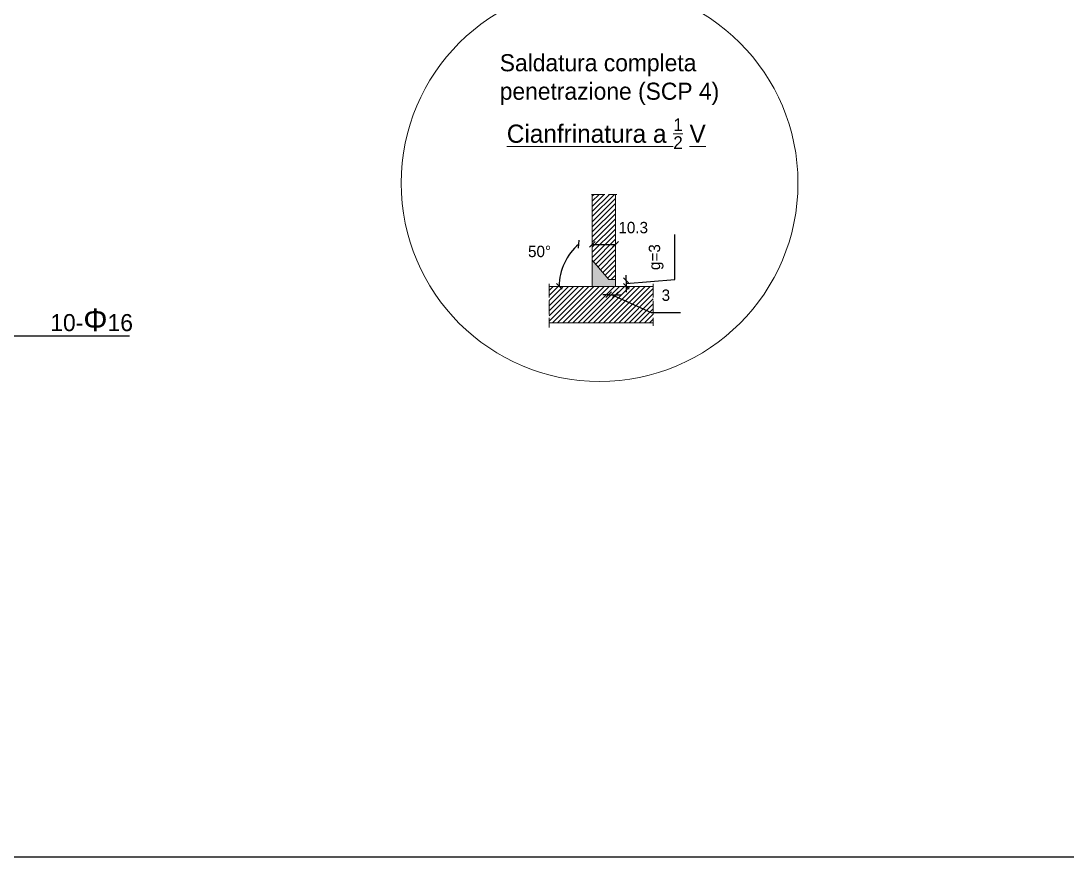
# Model space of a CAD drawing. Header units: millimetres. Extents: x -6949 to 549764, y -83146 to 127128.
# Drawn here: x 13007 to 13927, y -48298 to -47563 of the extents above; entities that cross this region are included whole.
import ezdxf
from ezdxf import colors
from ezdxf.entities.mleader import LeaderData, LeaderLine
from ezdxf.math import Vec2, Vec3

# ---------------------------------------------------------------- set-up
doc = ezdxf.new("R2010")
doc.units = ezdxf.units.MM
doc.linetypes.add('ACAD_ISO02W100', pattern=[15, 12, -3])
doc.layers.add('quote', color=7, linetype='Continuous', lineweight=5, true_color=0x383838)
doc.layers.add('S-BEAM', color=5, linetype='Continuous', lineweight=18)
doc.layers.add('sezione', color=1, linetype='ACAD_ISO02W100', lineweight=20)
doc.styles.get("Standard").update_dxf_attribs({"font": ''})
doc.styles.get('Standard').set_extended_font_data('Bahnschrift Light')
doc.dimstyles.new('per cianfrini', dxfattribs={"dimtxt": 10, "dimasz": 5, "dimexe": 0.18, "dimexo": 0.0625, "dimgap": 10, "dimtad": 2, "dimdec": 0, "dimlfac": 0.5, "dimzin": 0, "dimdsep": 46, "dimtxsty": 'Standard', "dimblk": 'OBLIQUE', "dimcen": 0, "dimse1": 1, "dimse2": 1, "dimadec": 0, "dimazin": 0, "dimtfac": 1, "dimtdec": 0, "dimtofl": 0, "dimtmove": 1, "dimatfit": 3, "dimfxl": 1, "dimtolj": 1, "dimtzin": 0, "dimarcsym": 1})
pattern_1 = [(45, (1500.7673, -1259.9382), (-2.24506403, 2.24506403), [])]

# ---------------------------------------------------------------- blocks, each defined once
blk = doc.blocks.new('_Oblique')
at = {"color": 0, "linetype": 'ByBlock', "lineweight": -2}
blk.add_line((-0.5, -0.5), (0.5, 0.5), dxfattribs=at)
blk = doc.blocks.new('*D1903')
at = {"layer": 'Defpoints', "color": 0, "transparency": 16777216}
for p in [(13527.06, -47791.63), (13527.06, -47796.63), (13539.22, -47796.63)]:
    blk.add_point(p, dxfattribs=at)
at = {"layer": 'quote', "color": 0, "lineweight": -2, "transparency": 16777216}
for p, q in [((13582.01, -47790.71), (13582.01, -47751.06)), ((13539.22, -47791.63), (13539.22, -47786.63)), ((13539.22, -47794.13), (13582.01, -47790.71)), ((13539.22, -47791.63), (13539.22, -47796.63)), ((13539.22, -47796.63), (13539.22, -47801.63))]:
    blk.add_line(p, q, dxfattribs=at)
at = {"layer": 'quote', "color": 0, "lineweight": -2, "transparency": 16777216, "xscale": 5, "yscale": 5, "zscale": 5}
for p, rotation in [((13539.22, -47791.63), 270), ((13539.22, -47796.63), 90)]:
    blk.add_blockref('_Oblique', p, dxfattribs=dict(at, rotation=rotation))
at = {"layer": 'quote', "color": 0, "transparency": 16777216, "insert": (13565.5, -47770.89), "char_height": 10, "attachment_point": 5, "rotation": 90}
blk.add_mtext('\\A1;g=3', dxfattribs=at)
blk = doc.blocks.new('*D1904')
at = {"layer": 'Defpoints', "color": 0, "transparency": 16777216}
for p in [(13529.76, -47759.75), (13509.36, -47773.47), (13529.76, -47773.75)]:
    blk.add_point(p, dxfattribs=at)
at = {"layer": 'quote', "color": 0, "lineweight": -2, "transparency": 16777216}
blk.add_line((13509.36, -47759.75), (13529.76, -47759.75), dxfattribs=at)
at = {"layer": 'quote', "color": 0, "lineweight": -2, "transparency": 16777216, "xscale": 5, "yscale": 5, "zscale": 5, "rotation": 180}
blk.add_blockref('_Oblique', (13509.36, -47759.75), dxfattribs=at)
at = {"layer": 'quote', "color": 0, "lineweight": -2, "transparency": 16777216, "xscale": 5, "yscale": 5, "zscale": 5}
blk.add_blockref('_Oblique', (13529.76, -47759.75), dxfattribs=at)
at = {"layer": 'quote', "color": 0, "transparency": 16777216, "insert": (13545.32, -47745.01), "char_height": 10, "attachment_point": 5}
blk.add_mtext('\\A1;10.3', dxfattribs=at)
blk = doc.blocks.new('*D1905')
at = {"layer": 'Defpoints', "color": 0, "transparency": 16777216}
for p in [(13488.26, -47769.96), (13509.36, -47773.47), (13523.76, -47790.63), (13471.43, -47796.63), (13562.83, -47796.63)]:
    blk.add_point(p, dxfattribs=at)
at = {"layer": 'quote', "color": 0, "lineweight": -2, "transparency": 16777216}
blk.add_arc((13528.8, -47796.63), 48.52, 130, 180, dxfattribs=at)
at = {"layer": 'quote', "color": 0, "lineweight": -2, "transparency": 16777216, "xscale": 5, "yscale": 5, "zscale": 5}
for p, rotation in [((13497.61, -47759.46), 39.99999999996174), ((13480.27, -47796.63), 269.9999999999998)]:
    blk.add_blockref('_Oblique', p, dxfattribs=dict(at, rotation=rotation))
at = {"layer": 'quote', "color": 0, "transparency": 16777216, "insert": (13463.02, -47765.96), "char_height": 10, "attachment_point": 5}
blk.add_mtext('\\A1;50°', dxfattribs=at)
blk = doc.blocks.new('*D1907')
at = {"layer": 'Defpoints', "color": 0, "transparency": 16777216}
for p in [(13523.76, -47790.63), (13529.76, -47790.63), (13529.76, -47804.01)]:
    blk.add_point(p, dxfattribs=at)
at = {"layer": 'quote', "color": 0, "lineweight": -2, "transparency": 16777216}
for p, q in [((13523.76, -47804.01), (13518.76, -47804.01)), ((13523.76, -47804.01), (13529.76, -47804.01)), ((13526.76, -47804.01), (13561.08, -47819.52)), ((13529.76, -47804.01), (13534.76, -47804.01)), ((13561.08, -47819.52), (13586.94, -47819.52))]:
    blk.add_line(p, q, dxfattribs=at)
at = {"layer": 'quote', "color": 0, "lineweight": -2, "transparency": 16777216, "xscale": 5, "yscale": 5, "zscale": 5}
blk.add_blockref('_Oblique', (13523.76, -47804.01), dxfattribs=at)
at = {"layer": 'quote', "color": 0, "lineweight": -2, "transparency": 16777216, "xscale": 5, "yscale": 5, "zscale": 5, "rotation": 180}
blk.add_blockref('_Oblique', (13529.76, -47804.01), dxfattribs=at)
at = {"layer": 'quote', "color": 0, "transparency": 16777216, "insert": (13574.01, -47804.42), "char_height": 10, "attachment_point": 5}
blk.add_mtext('\\A1;3', dxfattribs=at)

msp = doc.modelspace()

# ---------------------------------------------------------------- hatches: boundary and pattern name
at = {"layer": 'quote', "true_color": 0xc7c8ca}
h = msp.add_hatch(dxfattribs=at)
h.set_pattern_fill('ANSI31', color=9)
h.set_pattern_definition(pattern_1)
h.paths.add_polyline_path([(13529.76, -47715.77), (13509.36, -47715.77), (13509.36, -47759.75), (13509.36, -47773.47), (13523.76, -47790.63), (13529.76, -47790.63)])
at = {"layer": 'quote'}
h = msp.add_hatch(color=0, dxfattribs=at)
h.dxf.hatch_style = 1
h.paths.add_polyline_path([(13509.36, -47796.63), (13529.76, -47796.63), (13529.76, -47790.63), (13523.76, -47790.63), (13509.36, -47773.47)])
at = {"layer": 'quote', "true_color": 0xc7c8ca}
h = msp.add_hatch(dxfattribs=at)
h.set_pattern_fill('ANSI31', color=9)
h.set_pattern_definition(pattern_1)
h.paths.add_polyline_path([(13562.83, -47828.63), (13562.83, -47796.63), (13471.43, -47796.63), (13471.43, -47828.63)])

# ---------------------------------------------------------------- linework, layer by layer
msp.add_lwpolyline([(10961.06, -45286.53), (16802.72, -45286.53), (16802.72, -48298.18), (10961.06, -48298.18)], close=True)
at = {"layer": 'quote'}
msp.add_lwpolyline([(13529.76, -47791.63), (13529.76, -47796.63)], dxfattribs=at)
msp.add_circle((13515.79, -47705.87), 174.32, dxfattribs=at)
at = {"layer": 'S-BEAM'}
for points in [[(13509.36, -47715.77), (13509.36, -47796.63), (13529.76, -47796.63), (13529.76, -47715.77)], [(13523.76, -47790.63), (13509.36, -47773.47)], [(13529.76, -47796.63), (13529.76, -47790.63), (13523.76, -47790.63)], [(13562.83, -47796.63), (13471.43, -47796.63)], [(13562.83, -47828.63), (13471.43, -47828.63)]]:
    msp.add_lwpolyline(points, dxfattribs=at)
at = {"layer": 'sezione'}
for points in [[(13508.53, -47715.77), (13530.9, -47715.77)], [(13471.43, -47794.38), (13471.43, -47832.66)], [(13562.83, -47794.38), (13562.83, -47831.3)]]:
    msp.add_lwpolyline(points, dxfattribs=at)

# ---------------------------------------------------------------- texts
at = {"layer": 'quote', "color": 0, "insert": (13428.03, -47592.59), "char_height": 15, "attachment_point": 1}
msp.add_mtext_dynamic_manual_height_columns('Saldatura completa penetrazione (SCP 4)', width=279.735, gutter_width=1, heights=[0], dxfattribs=at)
at = {"layer": 'quote', "insert": (13430.01, -47648.99), "char_height": 16, "attachment_point": 1}
msp.add_mtext_dynamic_manual_height_columns('\\A1;\\pxqc;{\\LCianfrinatura a \\H0.7x;\\S1/2;\\H1.42857x; V}', width=183.3116, gutter_width=2, heights=[0], dxfattribs=at)

# ---------------------------------------------------------------- dimensions: what is measured, and where the dimension line sits
at = {"layer": 'quote'}
dim = msp.add_linear_dim(base=(13529.76, -47759.75), p1=(13509.36, -47773.47), p2=(13529.76, -47773.75), text='10.3', dimstyle='per cianfrini', dxfattribs=at)
dim.commit()
dim.dimension.update_dxf_attribs({"geometry": '*D1904', "text_midpoint": (13545.32, -47760.13), "dimtype": 160})
dim = msp.add_angular_dim_2l(base=(13488.26, -47769.96), line1=((13562.83, -47796.63), (13471.43, -47796.63)), line2=((13523.76, -47790.63), (13509.36, -47773.47)), dimstyle='per cianfrini', dxfattribs=at)
dim.commit()
dim.dimension.update_dxf_attribs({"geometry": '*D1905', "text_midpoint": (13484.82, -47776.12), "dimtype": 162})
dim = msp.add_linear_dim(base=(13539.2213438, -47796.62719876), p1=(13527.06102048, -47791.62719876), p2=(13527.06102048, -47796.62719876), angle=90, text='g=<>', dimstyle='per cianfrini', dxfattribs=at)
dim.commit()
dim.dimension.update_dxf_attribs({"geometry": '*D1903', "text_midpoint": (13582.00728361, -47780.70966283), "dimtype": 160})
dim = msp.add_linear_dim(base=(13529.76, -47804.01), p1=(13523.76, -47790.63), p2=(13529.76, -47790.63), dimstyle='per cianfrini', dxfattribs=at)
dim.commit()
dim.dimension.update_dxf_attribs({"geometry": '*D1907', "text_midpoint": (13571.08, -47819.52), "dimtype": 160})

# ---------------------------------------------------------------- leaders
ml = msp.add_multileader_mtext('Standard', dxfattribs=at)
ml.set_content('10-{\\Fgreeks|c0;\\H1.33333x;Φ\\H0.75x;16}', color=256)
ml.set_leader_properties()
ml.build(insert=Vec2(0, 0))
ml.multileader.update_dxf_attribs({"text_left_attachment_type": 5, "text_right_attachment_type": 6, "dogleg_length": 30, "arrow_head_size": 15})
ctx = ml.context
ctx.base_point, ctx.char_height, ctx.arrow_head_size, ctx.landing_gap_size, ctx.plane_origin = Vec3(13023.1, -47839.96), 15, 15, 10, Vec3(12582.16, -48068.91)
ctx.left_attachment, ctx.right_attachment = 5, 6
notes = []
notes.append((ctx, [(1, (1, 1, 0), (12958.91, -47839.96), (1, 0), 64.19, [(5, [(12595.12, -47839.96), (12657.05, -47839.96), (12757.27, -47839.96), (12857.49, -47839.96), (12857.49, -47839.96), (12919.41, -47839.96)], 0, [])])]))
ctx.mtext.insert, ctx.mtext.flow_direction = Vec3(13033.1, -47815.96), 5
for ctx, leaders in notes:
    for number, flags, end, landing, length, lines in leaders:
        leader = LeaderData()
        leader.index, (leader.has_last_leader_line, leader.has_dogleg_vector, leader.attachment_direction) = number, flags
        leader.last_leader_point, leader.dogleg_vector, leader.dogleg_length = Vec3(end), Vec3(landing), length
        for number, points, colour, breaks in lines:
            line = LeaderLine()
            line.index, line.vertices, line.color, line.breaks = number, Vec3.list(points), colors.encode_raw_color(colour), breaks
            leader.lines.append(line)
        ctx.leaders.append(leader)

doc.saveas('drawing.dxf')
